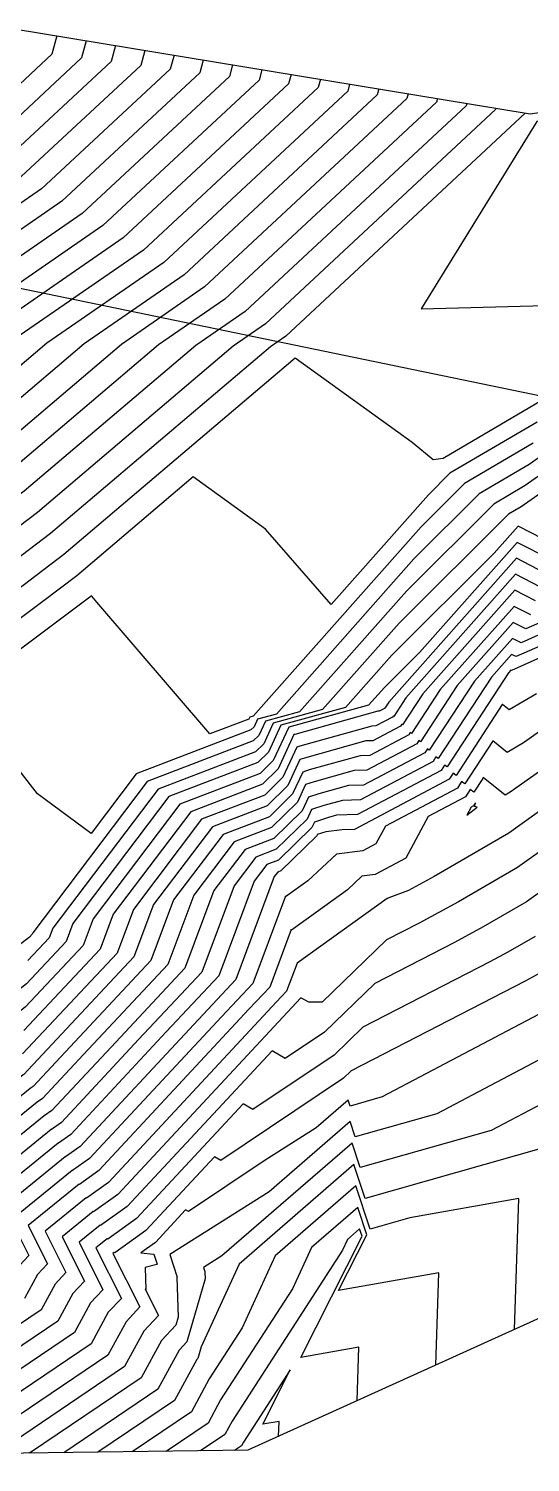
# Model space of a CAD drawing. Header units: metres. Extents: x 419533 to 423558, y 4805342 to 4807578.
# Drawn here: x 419695 to 419727.7, y 4805487.6 to 4805581.1 of the extents above; entities that cross this region are included whole.
import ezdxf

# ---------------------------------------------------------------- set-up
doc = ezdxf.new("R2010")
doc.units = ezdxf.units.M
for name, color, linetype in [('C-TINN-BNDY', 110, 'Continuous'), ('C-TOPO-MAJR', 9, 'Continuous'), ('C-TOPO-MINR', 8, 'Continuous')]:
    doc.layers.add(name, color=color, linetype=linetype)

# ---------------------------------------------------------------- blocks, each defined once
blk = doc.blocks.new('tower_bases_layout_1')
at = {"color": 31, "lineweight": 30, "true_color": 0xffbd7a, "elevation": 1718.013}
blk.add_lwpolyline([(423449.834, 4807399.592), (423130.593, 4807500.114), (421950.92, 4806612.998), (421795.045, 4806430.988), (421305.015, 4806147.038), (421305.015, 4806147.038), (420630.083, 4805770.97), (419765.157, 4805549.54), (419617.356, 4805580.088)], dxfattribs=at)
blk = doc.blocks.new('leg_extensions_profiles_1')
at = {"layer": 'C-TINN-BNDY', "color": 110, "linetype": 'Continuous', "lineweight": -3, "flags": 128}
blk.add_lwpolyline([(419983.088, 4805587.314), (419931.614, 4805571.724), (419885.859, 4805568.637), (419834.59, 4805547.054), (419779.054, 4805519.401), (419771.174, 4805516.393), (419709.288, 4805488.351), (419650.698, 4805487.567), (419649.298, 4805488.029), (419632.068, 4805498.6), (419600.036, 4805585.549), (419597.002, 4805589.758), (419597.002, 4805589.758), (419600.98, 4805595.327), (419605.484, 4805596.531), (419616.473, 4805598.666), (419620.512, 4805598.174), (419623.108, 4805597.789), (419656.556, 4805587.309), (419727.697, 4805575.559), (419825.469, 4805590.324), (419912.729, 4805606.796), (419924.853, 4805609.757), (419987.124, 4805626.76)], dxfattribs=at)
at = {"layer": 'C-TOPO-MAJR', "color": 9, "linetype": 'Continuous', "lineweight": -3, "flags": 128}
for points, elevation in [([(419698.747, 4805580.341), (419698.44, 4805579.214), (419691.85, 4805573.075), (419684.655, 4805568.104), (419681.915, 4805567.8), (419679.243, 4805566.76), (419669.657, 4805560.834), (419668.626, 4805560.549), (419667.444, 4805558.422), (419662.644, 4805557.413), (419649.919, 4805549.705), (419641.072, 4805544.784), (419641.066, 4805544.777), (419634.062, 4805538.857), (419631.171, 4805538.539), (419630.834, 4805538.365), (419629.144, 4805538.296), (419629.248, 4805537.089), (419624.035, 4805524.53), (419622.624, 4805524.235)], 1485), ([(419708.289, 4805578.765), (419708.083, 4805578.009), (419698.489, 4805569.071), (419688.015, 4805561.836), (419687.6, 4805561.789), (419687.195, 4805561.632), (419684.109, 4805559.724), (419668.31, 4805548.367), (419667.323, 4805547.707), (419665.735, 4805547.271), (419657.868, 4805542.506), (419643.23, 4805534.364), (419643.22, 4805534.351), (419639.767, 4805531.433), (419634.616, 4805525.211), (419632.467, 4805518.777), (419628.659, 4805509.604), (419628.06, 4805509.479)], 1490), ([(419717.831, 4805577.189), (419717.726, 4805576.805), (419705.128, 4805565.068), (419698.604, 4805560.561), (419692.135, 4805555.063), (419674.596, 4805541.771), (419670.316, 4805538.562), (419669.955, 4805538.39), (419669.493, 4805537.92), (419668.359, 4805537.278), (419665.329, 4805536.048), (419662.275, 4805533.666), (419651.684, 4805527.897), (419648.417, 4805524.332), (419648.415, 4805524.327), (419643.052, 4805517.676), (419639.945, 4805514.265), (419634.912, 4805499.329), (419634.076, 4805497.368)], 1495), ([(419727.373, 4805575.613), (419727.369, 4805575.6), (419711.767, 4805561.065), (419710.765, 4805560.372), (419696.42, 4805548.181), (419689.829, 4805543.186), (419676.675, 4805533.323), (419675.564, 4805532.793), (419674.144, 4805531.348), (419673.616, 4805531.049), (419672.205, 4805530.476), (419662.442, 4805522.861), (419662.251, 4805522.757), (419662.077, 4805522.567), (419654.133, 4805515.22), (419651.648, 4805512.066), (419647.59, 4805507.61), (419645.733, 4805502.101), (419641.717, 4805492.68)], 1500), ([(419733.972, 4805555.95), (419727.361, 4805551.304), (419725.324, 4805550.105), (419719.624, 4805544.424), (419712.644, 4805536.542), (419710.43, 4805535.93), (419710.004, 4805535.009), (419709.638, 4805534.651), (419702.72, 4805531.995), (419695.254, 4805522.129), (419695.222, 4805522.042), (419695.035, 4805521.843), (419693.518, 4805520.655)], 1505), ([(419728.368, 4805544.688), (419726.748, 4805545.516), (419719.586, 4805537.449), (419718.794, 4805536.235), (419718.759, 4805536.26), (419718.716, 4805536.191), (419717.638, 4805535.62), (419717.369, 4805535.613), (419712.667, 4805534.298), (419712.482, 4805534.237), (419711.575, 4805532.277), (419710.387, 4805531.112), (419706.267, 4805529.53), (419701.819, 4805523.654), (419700.752, 4805520.803), (419694.591, 4805514.226)], 1510), ([(419728.82, 4805541.049), (419726.784, 4805540.143), (419726.487, 4805540.295), (419725.171, 4805538.813), (419721.699, 4805533.492), (419721.548, 4805533.6), (419721.36, 4805533.3), (419716.633, 4805530.798), (419715.455, 4805530.766), (419714.229, 4805530.423), (419713.431, 4805530.16), (419713.146, 4805529.545), (419711.136, 4805527.574), (419709.813, 4805527.066), (419708.385, 4805525.179), (419706.283, 4805519.563), (419702.16, 4805515.162), (419697.124, 4805509.749), (419696.471, 4805509.282), (419696.457, 4805509.286), (419690.523, 4805504.466)], 1515), ([(419728.313, 4805530.059), (419726.31, 4805528.623), (419721.425, 4805525.794), (419719.752, 4805524.892), (419718.468, 4805524.403), (419718.397, 4805524.365), (419718.388, 4805524.363), (419718.379, 4805524.355), (419712.501, 4805520.133), (419712.496, 4805520.147), (419711.813, 4805518.324), (419711.159, 4805517.626), (419700.188, 4805505.834), (419698.766, 4805504.815), (419698.736, 4805504.825), (419696.059, 4805502.651), (419697.416, 4805499.95), (419696.716, 4805499.203), (419695.803, 4805497.512), (419681.687, 4805487.982)], 1520), ([(419729.075, 4805517.235), (419718.05, 4805511.409), (419715.958, 4805510.813), (419715.828, 4805511.207), (419713.749, 4805509.404), (419710.343, 4805507.248), (419705.406, 4805503.937), (419705.227, 4805504.041), (419703.253, 4805501.919), (419702.3, 4805501.236), (419703.161, 4805501.16), (419703.365, 4805500.496), (419703.356, 4805500.487), (419702.584, 4805500.284), (419702.625, 4805498.84), (419702.586, 4805498.865), (419703.449, 4805497.145), (419702.493, 4805496.125), (419701.245, 4805493.815), (419692.826, 4805488.131)], 1525), ([(419721.546, 4805493.905), (419721.747, 4805499.931), (419715.206, 4805498.771), (419717.045, 4805502.411), (419716.451, 4805504.201), (419713.429, 4805501.579), (419712.194, 4805498.881), (419707.508, 4805491.637), (419706.688, 4805490.118), (419703.966, 4805488.28)], 1530)]:
    blk.add_lwpolyline(points, dxfattribs=dict(at, elevation=elevation))
for points, elevation in [([(419744.423, 4805567.985), (419747.447, 4805570.009), (419728.913, 4805575.161), (419728.138, 4805575.07), (419720.589, 4805562.846), (419729.482, 4805563.089), (419733.843, 4805559.499), (419735.646, 4805560.094), (419735.909, 4805560.103), (419743.501, 4805566.801), (419744.423, 4805567.985)], 1500), ([(419724.064, 4805530.371), (419724.12, 4805530.594), (419724.003, 4805530.408), (419723.858, 4805530.331), (419723.567, 4805529.79), (419724.243, 4805530.317), (419724.064, 4805530.371)], 1520)]:
    blk.add_lwpolyline(points, close=True, dxfattribs=dict(at, elevation=elevation))
at = {"layer": 'C-TOPO-MINR', "color": 8, "linetype": 'Continuous', "lineweight": -3, "flags": 128}
for points, elevation in [([(419696.838, 4805580.656), (419696.511, 4805579.455), (419690.522, 4805573.875), (419683.983, 4805569.358), (419680.778, 4805569.002), (419677.652, 4805567.785), (419669.735, 4805562.891), (419668.214, 4805562.47), (419666.469, 4805559.332), (419659.388, 4805557.844), (419648.329, 4805551.145), (419640.64, 4805546.868), (419640.635, 4805546.862), (419634.548, 4805541.717), (419630.621, 4805541.285), (419630.163, 4805541.048), (419627.867, 4805540.955), (419628.008, 4805539.315), (419623.11, 4805527.515), (419621.537, 4805527.187)], 1484), ([(419700.655, 4805580.025), (419700.369, 4805578.973), (419693.178, 4805572.274), (419685.327, 4805566.851), (419683.052, 4805566.598), (419680.833, 4805565.734), (419669.58, 4805558.777), (419669.039, 4805558.628), (419668.419, 4805557.512), (419665.9, 4805556.983), (419651.509, 4805548.266), (419641.503, 4805542.7), (419641.497, 4805542.692), (419633.576, 4805535.997), (419631.721, 4805535.793), (419631.505, 4805535.681), (419630.421, 4805535.637), (419630.488, 4805534.862), (419624.96, 4805521.545), (419623.711, 4805521.284)], 1486), ([(419702.563, 4805579.71), (419702.297, 4805578.732), (419694.506, 4805571.473), (419685.999, 4805565.597), (419684.189, 4805565.396), (419682.424, 4805564.709), (419669.503, 4805556.721), (419669.452, 4805556.707), (419669.394, 4805556.602), (419669.156, 4805556.552), (419653.098, 4805546.826), (419641.935, 4805540.616), (419641.928, 4805540.607), (419633.09, 4805533.137), (419632.272, 4805533.047), (419632.176, 4805532.997), (419631.698, 4805532.978), (419631.728, 4805532.636), (419625.885, 4805518.559), (419624.799, 4805518.333)], 1487), ([(419704.472, 4805579.395), (419704.226, 4805578.491), (419695.833, 4805570.673), (419686.671, 4805564.343), (419685.326, 4805564.194), (419684.014, 4805563.683), (419674.016, 4805557.502), (419669.128, 4805553.988), (419668.823, 4805553.784), (419668.332, 4805553.65), (419654.688, 4805545.386), (419642.367, 4805538.532), (419642.359, 4805538.522), (419633.38, 4805530.933), (419632.888, 4805530.339), (419632.683, 4805529.725), (419626.81, 4805515.574), (419625.886, 4805515.381)], 1488), ([(419706.38, 4805579.08), (419706.154, 4805578.25), (419697.161, 4805569.872), (419687.343, 4805563.089), (419686.463, 4805562.992), (419685.604, 4805562.657), (419679.063, 4805558.613), (419668.719, 4805551.177), (419668.073, 4805550.746), (419667.034, 4805550.46), (419656.278, 4805543.946), (419642.798, 4805536.448), (419642.79, 4805536.436), (419636.573, 4805531.183), (419633.752, 4805527.775), (419632.575, 4805524.251), (419627.734, 4805512.589), (419626.973, 4805512.43)], 1489), ([(419710.197, 4805578.449), (419710.012, 4805577.768), (419699.817, 4805568.271), (419688.875, 4805560.712), (419688.707, 4805560.569), (419687.267, 4805559.478), (419667.9, 4805545.556), (419666.572, 4805544.669), (419664.437, 4805544.082), (419659.458, 4805541.066), (419643.662, 4805532.28), (419643.651, 4805532.266), (419642.961, 4805531.683), (419635.479, 4805522.647), (419632.359, 4805513.303), (419629.584, 4805506.618), (419629.148, 4805506.527)], 1491), ([(419712.105, 4805578.134), (419711.94, 4805577.528), (419701.145, 4805567.47), (419691.307, 4805560.674), (419689.564, 4805559.192), (419674.67, 4805547.905), (419667.491, 4805542.745), (419665.822, 4805541.63), (419663.139, 4805540.893), (419661.048, 4805539.626), (419653.111, 4805535.212), (419645.344, 4805530.981), (419644.695, 4805530.273), (419644.69, 4805530.261), (419641.695, 4805526.546), (419636.343, 4805520.083), (419632.25, 4805507.829), (419630.509, 4805503.633), (419630.235, 4805503.576)], 1492), ([(419714.014, 4805577.819), (419713.869, 4805577.287), (419702.473, 4805566.67), (419693.74, 4805560.636), (419690.421, 4805557.816), (419668.502, 4805541.205), (419667.773, 4805540.658), (419667.711, 4805540.629), (419667.632, 4805540.549), (419666.256, 4805539.77), (419662.579, 4805538.276), (419662.208, 4805537.988), (419647.458, 4805529.953), (419645.936, 4805528.292), (419645.932, 4805528.283), (419638.942, 4805519.615), (419637.206, 4805517.519), (419632.142, 4805502.355), (419631.434, 4805500.648), (419631.322, 4805500.625)], 1493), ([(419715.922, 4805577.504), (419715.797, 4805577.046), (419703.8, 4805565.869), (419696.172, 4805560.599), (419691.278, 4805556.439), (419671.549, 4805541.488), (419669.044, 4805539.61), (419668.833, 4805539.509), (419668.563, 4805539.234), (419667.307, 4805538.524), (419663.954, 4805537.162), (419662.242, 4805535.827), (419649.571, 4805528.925), (419647.176, 4805526.312), (419647.173, 4805526.305), (419639.479, 4805516.763), (419638.416, 4805515.596), (419632.748, 4805498.774), (419632.548, 4805498.306)], 1494), ([(419719.739, 4805576.873), (419719.655, 4805576.564), (419706.456, 4805564.268), (419701.036, 4805560.523), (419692.992, 4805553.687), (419677.642, 4805542.054), (419671.588, 4805537.514), (419671.076, 4805537.27), (419670.423, 4805536.606), (419669.41, 4805536.032), (419666.704, 4805534.933), (419662.308, 4805531.505), (419653.797, 4805526.869), (419649.657, 4805522.351), (419649.656, 4805522.349), (419646.625, 4805518.59), (419641.474, 4805512.934), (419637.076, 4805499.883), (419635.604, 4805496.43)], 1496), ([(419721.647, 4805576.558), (419721.583, 4805576.323), (419707.784, 4805563.467), (419703.468, 4805560.486), (419693.849, 4805552.31), (419680.689, 4805542.337), (419672.86, 4805536.466), (419672.198, 4805536.151), (419671.353, 4805535.291), (419670.462, 4805534.786), (419668.079, 4805533.819), (419662.342, 4805529.344), (419655.911, 4805525.841), (419650.898, 4805520.371), (419650.898, 4805520.37), (419650.198, 4805519.503), (419643.003, 4805511.603), (419639.24, 4805500.437), (419637.132, 4805495.493)], 1497), ([(419723.556, 4805576.243), (419723.512, 4805576.082), (419709.112, 4805562.666), (419705.9, 4805560.448), (419694.706, 4805550.934), (419683.736, 4805542.62), (419674.131, 4805535.418), (419673.32, 4805535.031), (419672.284, 4805533.977), (419671.513, 4805533.541), (419669.455, 4805532.705), (419662.375, 4805527.183), (419658.024, 4805524.813), (419654.072, 4805520.5), (419652.012, 4805518.596), (419651.368, 4805517.778), (419644.532, 4805510.272), (419641.405, 4805500.992), (419638.66, 4805494.555)], 1498), ([(419725.464, 4805575.928), (419725.441, 4805575.841), (419710.44, 4805561.866), (419708.332, 4805560.41), (419695.563, 4805549.557), (419686.783, 4805542.903), (419675.403, 4805534.37), (419674.442, 4805533.912), (419673.214, 4805532.662), (419672.564, 4805532.295), (419670.83, 4805531.591), (419662.409, 4805525.022), (419660.137, 4805523.785), (419658.074, 4805521.534), (419653.073, 4805516.908), (419651.508, 4805514.922), (419646.061, 4805508.941), (419643.569, 4805501.546), (419640.189, 4805493.618)], 1499), ([(419728.41, 4805556.832), (419722.014, 4805553.07), (419721.379, 4805552.981), (419720.004, 4805554.115), (419712.361, 4805559.625), (419697.277, 4805546.805), (419692.876, 4805543.469), (419677.946, 4805532.275), (419676.685, 4805531.673), (419675.074, 4805530.034), (419674.667, 4805529.803), (419673.58, 4805529.362), (419665.798, 4805523.292), (419663.567, 4805521.363), (419660.914, 4805518.822), (419655.194, 4805513.532), (419651.788, 4805509.21), (419649.118, 4805506.279), (419647.897, 4805502.655), (419643.245, 4805491.743)], 1501), ([(419728.148, 4805555.45), (419722.466, 4805552.108), (419721.062, 4805550.709), (419714.712, 4805543.538), (419710.436, 4805548.466), (419705.714, 4805551.87), (419698.134, 4805545.428), (419695.923, 4805543.752), (419679.218, 4805531.227), (419677.807, 4805530.554), (419676.004, 4805528.719), (419675.719, 4805528.558), (419674.955, 4805528.248), (419669.491, 4805523.985), (419664.802, 4805519.932), (419659.227, 4805514.594), (419656.255, 4805511.844), (419651.928, 4805506.354), (419650.647, 4805504.948), (419650.062, 4805503.21), (419644.773, 4805490.805)], 1502), ([(419727.886, 4805554.068), (419723.419, 4805551.44), (419720.583, 4805548.614), (419709.64, 4805536.256), (419709.418, 4805536.194), (419709.375, 4805536.102), (419709.338, 4805536.066), (419706.814, 4805535.097), (419699.442, 4805543.703), (419699.113, 4805544.082), (419699.066, 4805544.116), (419698.991, 4805544.052), (419698.97, 4805544.035), (419680.49, 4805530.179)], 1503), ([(419732.685, 4805556.243), (419727.624, 4805552.686), (419724.371, 4805550.773), (419720.103, 4805546.519), (419711.142, 4805536.399), (419709.924, 4805536.062), (419709.689, 4805535.556), (419709.488, 4805535.358), (419702.011, 4805532.488), (419699.075, 4805528.607), (419695.571, 4805531.187), (419691.489, 4805536.424)], 1504), ([(419730.728, 4805552.472), (419727.099, 4805549.922), (419726.277, 4805549.438), (419719.144, 4805542.329), (419714.147, 4805536.685), (419710.935, 4805535.797), (419710.318, 4805534.463), (419709.788, 4805533.943), (419703.43, 4805531.502), (419696.567, 4805522.434), (419696.328, 4805521.794), (419694.946, 4805520.32)], 1506), ([(419729.318, 4805547.415), (419726.905, 4805548.649), (419725.349, 4805546.896), (419718.665, 4805540.234), (419715.649, 4805536.828), (419711.441, 4805535.665), (419710.632, 4805533.917), (419709.938, 4805533.235), (419704.139, 4805531.009), (419697.88, 4805522.739), (419697.434, 4805521.546), (419694.858, 4805518.796), (419692.482, 4805516.935), (419691.717, 4805517.323), (419682.675, 4805508.662), (419682.947, 4805508.412), (419681.665, 4805507.37), (419681.729, 4805507.241), (419681.696, 4805507.206), (419681.653, 4805507.125), (419652.725, 4805487.594)], 1507), ([(419729.001, 4805546.506), (419726.853, 4805547.604), (419720.478, 4805540.424), (419718.185, 4805538.14), (419717.151, 4805536.971), (419711.947, 4805535.532), (419710.946, 4805533.37), (419710.087, 4805532.528), (419704.848, 4805530.516), (419699.193, 4805523.044), (419698.54, 4805521.299), (419694.769, 4805517.273), (419693.025, 4805515.906), (419691.835, 4805516.512), (419685.336, 4805510.287), (419686.028, 4805509.652), (419682.772, 4805507.007), (419682.936, 4805506.68), (419682.851, 4805506.59), (419682.741, 4805506.386), (419654.953, 4805487.624)], 1508), ([(419728.684, 4805545.597), (419726.801, 4805546.56), (419718.469, 4805537.176), (419718.213, 4805536.784), (419718.202, 4805536.792), (419718.188, 4805536.77), (419717.839, 4805536.585), (419717.752, 4805536.583), (419712.355, 4805535.073), (419712.292, 4805535.053), (419711.261, 4805532.824), (419710.237, 4805531.82), (419705.557, 4805530.023), (419700.506, 4805523.349), (419699.646, 4805521.051), (419694.68, 4805515.749)], 1509), ([(419728.051, 4805543.779), (419726.696, 4805544.472), (419720.703, 4805537.722), (419719.375, 4805535.686), (419719.317, 4805535.728), (419719.245, 4805535.613), (419717.437, 4805534.656), (419716.986, 4805534.644), (419712.979, 4805533.523), (419712.672, 4805533.422), (419711.889, 4805531.731), (419710.537, 4805530.405), (419706.976, 4805529.037), (419703.132, 4805523.959), (419701.858, 4805520.555), (419694.96, 4805513.19), (419694.672, 4805512.882), (419694.635, 4805512.855), (419694.634, 4805512.855), (419686.094, 4805505.918), (419686.556, 4805504.998), (419686.318, 4805504.743), (419686.006, 4805504.167), (419661.637, 4805487.713)], 1511), ([(419727.734, 4805542.87), (419726.644, 4805543.427), (419721.82, 4805537.995), (419719.956, 4805535.138), (419719.875, 4805535.196), (419719.774, 4805535.035), (419717.236, 4805533.691), (419716.604, 4805533.674), (419713.292, 4805532.748), (419712.861, 4805532.607), (419712.203, 4805531.185), (419710.686, 4805529.697), (419707.685, 4805528.544), (419704.445, 4805524.264), (419702.964, 4805520.307), (419696.76, 4805513.683), (419695.285, 4805512.098), (419695.094, 4805511.962), (419695.09, 4805511.963), (419687.201, 4805505.555), (419687.763, 4805504.437), (419687.473, 4805504.128), (419687.095, 4805503.428), (419663.865, 4805487.743)], 1512), ([(419728.948, 4805542.643), (419727.418, 4805541.961), (419726.591, 4805542.383), (419722.937, 4805538.268), (419720.537, 4805534.589), (419720.432, 4805534.664), (419720.302, 4805534.456), (419717.035, 4805532.727), (419716.221, 4805532.705), (419713.604, 4805531.973), (419713.051, 4805531.791), (419712.517, 4805530.638), (419710.836, 4805528.989), (419708.394, 4805528.052), (419705.758, 4805524.569), (419704.07, 4805520.059), (419698.56, 4805514.176), (419695.898, 4805511.315), (419695.553, 4805511.068), (419695.546, 4805511.071), (419688.308, 4805505.192)], 1513), ([(419728.884, 4805541.846), (419727.101, 4805541.052), (419726.539, 4805541.339), (419724.054, 4805538.54), (419721.118, 4805534.041), (419720.99, 4805534.132), (419720.831, 4805533.878), (419716.834, 4805531.762), (419715.838, 4805531.735), (419713.917, 4805531.198), (419713.241, 4805530.976), (419712.832, 4805530.092), (419710.986, 4805528.281), (419709.103, 4805527.559), (419707.072, 4805524.874), (419705.176, 4805519.811), (419700.36, 4805514.669), (419696.511, 4805510.532), (419696.012, 4805510.175), (419696.002, 4805510.178), (419689.416, 4805504.829)], 1514), ([(419728.755, 4805540.253), (419726.468, 4805539.234), (419726.435, 4805539.251), (419726.288, 4805539.086), (419722.28, 4805532.943), (419722.105, 4805533.068), (419721.888, 4805532.721), (419716.432, 4805529.833), (419715.072, 4805529.797), (419714.541, 4805529.648), (419713.62, 4805529.345), (419713.46, 4805528.999), (419711.286, 4805526.866), (419710.522, 4805526.573), (419709.698, 4805525.484), (419707.389, 4805519.315), (419703.959, 4805515.654), (419697.737, 4805508.966), (419696.93, 4805508.388), (419696.913, 4805508.394), (419691.63, 4805504.103)], 1516), ([(419728.117, 4805537.724), (419726.315, 4805536.683), (419725.881, 4805537.032), (419725.874, 4805537.012), (419722.861, 4805532.395), (419722.663, 4805532.536), (419722.417, 4805532.143), (419716.23, 4805528.869), (419715.444, 4805528.848), (419714.365, 4805528.712), (419713.81, 4805528.529), (419713.774, 4805528.453), (419711.435, 4805526.158), (419711.231, 4805526.08), (419711.011, 4805525.789), (419708.495, 4805519.067), (419705.759, 4805516.147), (419698.35, 4805508.183), (419697.389, 4805507.495), (419697.369, 4805507.502), (419692.737, 4805503.74)], 1517), ([(419730.613, 4805536.882), (419727.254, 4805534.514), (419726.186, 4805533.898), (419725.255, 4805534.646), (419725.241, 4805534.603), (419723.442, 4805531.846), (419723.221, 4805532.005), (419722.946, 4805531.565), (419718.25, 4805529.079), (419717.63, 4805527.927), (419716.777, 4805527.47), (419715.055, 4805527.261), (419713.204, 4805525.514), (419711.749, 4805524.469), (419711.732, 4805524.514), (419709.601, 4805518.819), (419707.559, 4805516.64), (419698.962, 4805507.4), (419697.848, 4805506.602), (419697.825, 4805506.61), (419693.845, 4805503.377), (419695.003, 4805501.071), (419694.406, 4805500.434)], 1518), ([(419731.705, 4805535.051), (419726.39, 4805531.305), (419726.057, 4805531.113), (419724.63, 4805532.26), (419724.608, 4805532.194), (419724.023, 4805531.297), (419723.779, 4805531.473), (419723.474, 4805530.986), (419721.054, 4805529.705), (419719.594, 4805526.993), (419717.587, 4805525.917), (419716.722, 4805525.812), (419715.792, 4805524.935), (419712.125, 4805522.301), (419712.114, 4805522.33), (419710.707, 4805518.571), (419709.359, 4805517.133), (419699.575, 4805506.617), (419698.307, 4805505.708), (419698.28, 4805505.717), (419694.952, 4805503.014), (419696.209, 4805500.51), (419695.561, 4805499.818), (419694.714, 4805498.252)], 1519), ([(419732.543, 4805530.44), (419726.878, 4805526.379), (419723.032, 4805524.151), (419720.454, 4805522.761), (419718.33, 4805521.668), (419714.125, 4805517.597), (419713.263, 4805517.59), (419712.746, 4805517.889), (419700.801, 4805505.051), (419699.225, 4805503.922), (419699.192, 4805503.933), (419697.166, 4805502.288), (419698.623, 4805499.389), (419697.872, 4805498.587), (419696.891, 4805496.773), (419683.915, 4805488.011)], 1521), ([(419733.421, 4805528.417), (419727.447, 4805524.134), (419724.639, 4805522.508), (419722.757, 4805521.493), (419717.56, 4805518.818), (419714.284, 4805515.647), (419711.724, 4805513.93), (419710.866, 4805514.427), (419701.414, 4805504.268), (419699.684, 4805503.028), (419699.648, 4805503.041), (419698.274, 4805501.925), (419699.829, 4805498.828), (419699.027, 4805497.971), (419697.98, 4805496.033), (419686.143, 4805488.041)], 1522), ([(419728.015, 4805521.89), (419726.246, 4805520.865), (419725.06, 4805520.225), (419716.789, 4805515.968), (419714.906, 4805514.145), (419709.618, 4805510.599), (419708.986, 4805510.965), (419702.027, 4805503.485), (419700.143, 4805502.135), (419700.104, 4805502.148), (419699.381, 4805501.562), (419701.036, 4805498.267), (419700.183, 4805497.356), (419699.068, 4805495.294), (419688.371, 4805488.071)], 1523), ([(419752.333, 4805507.856), (419752.486, 4805512.441), (419758.895, 4805516.617), (419748.842, 4805523.932), (419745.722, 4805525.19), (419740.468, 4805523.855), (419739.105, 4805523.664), (419734.316, 4805525.211), (419730.139, 4805520.76), (419728.584, 4805519.645), (419727.853, 4805519.222), (419727.363, 4805518.958), (419716.018, 4805513.118), (419715.528, 4805512.644), (419707.512, 4805507.268), (419707.107, 4805507.503), (419702.64, 4805502.702), (419700.602, 4805501.242), (419700.559, 4805501.256), (419700.488, 4805501.199), (419702.243, 4805497.706), (419701.338, 4805496.74), (419700.157, 4805494.554), (419690.599, 4805488.101)], 1524), ([(419742.07, 4805503.206), (419742.307, 4805510.288), (419752.208, 4805516.74), (419746.228, 4805521.091), (419744.372, 4805521.839), (419741.247, 4805521.045), (419736.331, 4805520.355), (419734.283, 4805521.017), (419731.433, 4805517.98), (419729.382, 4805514.429), (419721.605, 4805510.319), (419716.284, 4805508.805), (419715.952, 4805509.806), (419710.665, 4805505.22), (419704.195, 4805501.124), (419704.672, 4805499.66), (419704.65, 4805499.642), (419704.645, 4805499.622), (419704.736, 4805497.031), (419704.585, 4805496.508), (419703.649, 4805495.509), (419702.334, 4805493.075), (419695.054, 4805488.161)], 1526), ([(419736.939, 4805500.881), (419737.218, 4805509.212), (419748.864, 4805516.801), (419744.921, 4805519.67), (419743.697, 4805520.163), (419741.636, 4805519.64), (419734.945, 4805518.701), (419734.266, 4805518.92), (419733.323, 4805517.914), (419729.689, 4805511.624), (419725.159, 4805509.23), (419716.61, 4805506.796), (419716.077, 4805508.405), (419707.582, 4805501.035), (419706.393, 4805500.283), (419706.481, 4805500.014), (419706.477, 4805500.011), (419706.476, 4805500.007), (419706.493, 4805499.531), (419705.304, 4805495.426), (419704.804, 4805494.893), (419703.422, 4805492.336), (419697.282, 4805488.19)], 1527), ([(419731.808, 4805498.555), (419732.128, 4805508.135), (419745.52, 4805516.862), (419743.613, 4805518.249), (419743.022, 4805518.487), (419742.025, 4805518.234), (419737.108, 4805517.545), (419731.935, 4805512.174), (419729.997, 4805508.818), (419728.714, 4805508.14), (419716.936, 4805504.788), (419716.202, 4805507.004), (419708.715, 4805500.509), (419706.245, 4805495.114), (419706.022, 4805494.345), (419705.96, 4805494.278), (419704.511, 4805491.597), (419699.51, 4805488.22)], 1528), ([(419726.677, 4805496.23), (419726.963, 4805504.778), (419719.855, 4805503.517), (419717.262, 4805502.779), (419716.327, 4805505.602), (419711.072, 4805501.044), (419708.924, 4805496.353), (419706.764, 4805493.012), (419705.599, 4805490.857), (419701.738, 4805488.25)], 1529), ([(419716.415, 4805491.58), (419716.532, 4805495.084), (419712.729, 4805494.409), (419716.731, 4805502.332), (419716.576, 4805502.8), (419715.786, 4805502.115), (419715.463, 4805501.409), (419708.253, 4805490.261), (419707.776, 4805489.378), (419706.194, 4805488.31)], 1531), ([(419711.284, 4805489.255), (419711.317, 4805490.236), (419710.252, 4805490.048), (419712.044, 4805493.595), (419708.998, 4805488.886), (419708.865, 4805488.639), (419708.421, 4805488.339)], 1532)]:
    blk.add_lwpolyline(points, dxfattribs=dict(at, elevation=elevation))

msp = doc.modelspace()

# ---------------------------------------------------------------- linework, layer by layer
at = {"layer": 'C-TOPO-MAJR', "color": 9, "linetype": 'Continuous', "lineweight": -3, "flags": 128}
for points, elevation in [([(419698.747, 4805580.341), (419698.44, 4805579.214), (419691.85, 4805573.075), (419684.655, 4805568.104), (419681.915, 4805567.8), (419679.243, 4805566.76), (419669.657, 4805560.834), (419668.626, 4805560.549), (419667.444, 4805558.422), (419662.644, 4805557.413), (419649.919, 4805549.705), (419641.072, 4805544.784), (419641.066, 4805544.777), (419634.062, 4805538.857), (419631.171, 4805538.539), (419630.834, 4805538.365), (419629.144, 4805538.296), (419629.248, 4805537.089), (419624.035, 4805524.53), (419622.624, 4805524.235)], 1485), ([(419708.289, 4805578.765), (419708.083, 4805578.009), (419698.489, 4805569.071), (419688.015, 4805561.836), (419687.6, 4805561.789), (419687.195, 4805561.632), (419684.109, 4805559.724), (419668.31, 4805548.367), (419667.323, 4805547.707), (419665.735, 4805547.271), (419657.868, 4805542.506), (419643.23, 4805534.364), (419643.22, 4805534.351), (419639.767, 4805531.433), (419634.616, 4805525.211), (419632.467, 4805518.777), (419628.659, 4805509.604), (419628.06, 4805509.479)], 1490), ([(419717.831, 4805577.189), (419717.726, 4805576.805), (419705.128, 4805565.068), (419698.604, 4805560.561), (419692.135, 4805555.063), (419674.596, 4805541.771), (419670.316, 4805538.562), (419669.955, 4805538.39), (419669.493, 4805537.92), (419668.359, 4805537.278), (419665.329, 4805536.048), (419662.275, 4805533.666), (419651.684, 4805527.897), (419648.417, 4805524.332), (419648.415, 4805524.327), (419643.052, 4805517.676), (419639.945, 4805514.265), (419634.912, 4805499.329), (419634.076, 4805497.368)], 1495), ([(419727.373, 4805575.613), (419727.369, 4805575.6), (419711.767, 4805561.065), (419710.765, 4805560.372), (419696.42, 4805548.181), (419689.829, 4805543.186), (419676.675, 4805533.323), (419675.564, 4805532.793), (419674.144, 4805531.348), (419673.616, 4805531.049), (419672.205, 4805530.476), (419662.442, 4805522.861), (419662.251, 4805522.757), (419662.077, 4805522.567), (419654.133, 4805515.22), (419651.648, 4805512.066), (419647.59, 4805507.61), (419645.733, 4805502.101), (419641.717, 4805492.68)], 1500), ([(419733.972, 4805555.95), (419727.361, 4805551.304), (419725.324, 4805550.105), (419719.624, 4805544.424), (419712.644, 4805536.542), (419710.43, 4805535.93), (419710.004, 4805535.009), (419709.638, 4805534.651), (419702.72, 4805531.995), (419695.254, 4805522.129), (419695.222, 4805522.042), (419695.035, 4805521.843), (419693.518, 4805520.655)], 1505), ([(419728.368, 4805544.688), (419726.748, 4805545.516), (419719.586, 4805537.449), (419718.794, 4805536.235), (419718.759, 4805536.26), (419718.716, 4805536.191), (419717.638, 4805535.62), (419717.369, 4805535.613), (419712.667, 4805534.298), (419712.482, 4805534.237), (419711.575, 4805532.277), (419710.387, 4805531.112), (419706.267, 4805529.53), (419701.819, 4805523.654), (419700.752, 4805520.803), (419694.591, 4805514.226)], 1510), ([(419728.82, 4805541.049), (419726.784, 4805540.143), (419726.487, 4805540.295), (419725.171, 4805538.813), (419721.699, 4805533.492), (419721.548, 4805533.6), (419721.36, 4805533.3), (419716.633, 4805530.798), (419715.455, 4805530.766), (419714.229, 4805530.423), (419713.431, 4805530.16), (419713.146, 4805529.545), (419711.136, 4805527.574), (419709.813, 4805527.066), (419708.385, 4805525.179), (419706.283, 4805519.563), (419702.16, 4805515.162), (419697.124, 4805509.749), (419696.471, 4805509.282), (419696.457, 4805509.286), (419690.523, 4805504.466)], 1515), ([(419728.313, 4805530.059), (419726.31, 4805528.623), (419721.425, 4805525.794), (419719.752, 4805524.892), (419718.468, 4805524.403), (419718.397, 4805524.365), (419718.388, 4805524.363), (419718.379, 4805524.355), (419712.501, 4805520.133), (419712.496, 4805520.147), (419711.813, 4805518.324), (419711.159, 4805517.626), (419700.188, 4805505.834), (419698.766, 4805504.815), (419698.736, 4805504.825), (419696.059, 4805502.651), (419697.416, 4805499.95), (419696.716, 4805499.203), (419695.803, 4805497.512), (419681.687, 4805487.982)], 1520), ([(419729.075, 4805517.235), (419718.05, 4805511.409), (419715.958, 4805510.813), (419715.828, 4805511.207), (419713.749, 4805509.404), (419710.343, 4805507.248), (419705.406, 4805503.937), (419705.227, 4805504.041), (419703.253, 4805501.919), (419702.3, 4805501.236), (419703.161, 4805501.16), (419703.365, 4805500.496), (419703.356, 4805500.487), (419702.584, 4805500.284), (419702.625, 4805498.84), (419702.586, 4805498.865), (419703.449, 4805497.145), (419702.493, 4805496.125), (419701.245, 4805493.815), (419692.826, 4805488.131)], 1525), ([(419721.546, 4805493.905), (419721.747, 4805499.931), (419715.206, 4805498.771), (419717.045, 4805502.411), (419716.451, 4805504.201), (419713.429, 4805501.579), (419712.194, 4805498.881), (419707.508, 4805491.637), (419706.688, 4805490.118), (419703.966, 4805488.28)], 1530)]:
    msp.add_lwpolyline(points, dxfattribs=dict(at, elevation=elevation))
for points, elevation in [([(419744.423, 4805567.985), (419747.447, 4805570.009), (419728.913, 4805575.161), (419728.138, 4805575.07), (419720.589, 4805562.846), (419729.482, 4805563.089), (419733.843, 4805559.499), (419735.646, 4805560.094), (419735.909, 4805560.103), (419743.501, 4805566.801), (419744.423, 4805567.985)], 1500), ([(419724.064, 4805530.371), (419724.12, 4805530.594), (419724.003, 4805530.408), (419723.858, 4805530.331), (419723.567, 4805529.79), (419724.243, 4805530.317), (419724.064, 4805530.371)], 1520)]:
    msp.add_lwpolyline(points, close=True, dxfattribs=dict(at, elevation=elevation))
at = {"layer": 'C-TOPO-MINR', "color": 8, "linetype": 'Continuous', "lineweight": -3, "flags": 128}
for points, elevation in [([(419696.838, 4805580.656), (419696.511, 4805579.455), (419690.522, 4805573.875), (419683.983, 4805569.358), (419680.778, 4805569.002), (419677.652, 4805567.785), (419669.735, 4805562.891), (419668.214, 4805562.47), (419666.469, 4805559.332), (419659.388, 4805557.844), (419648.329, 4805551.145), (419640.64, 4805546.868), (419640.635, 4805546.862), (419634.548, 4805541.717), (419630.621, 4805541.285), (419630.163, 4805541.048), (419627.867, 4805540.955), (419628.008, 4805539.315), (419623.11, 4805527.515), (419621.537, 4805527.187)], 1484), ([(419700.655, 4805580.025), (419700.369, 4805578.973), (419693.178, 4805572.274), (419685.327, 4805566.851), (419683.052, 4805566.598), (419680.833, 4805565.734), (419669.58, 4805558.777), (419669.039, 4805558.628), (419668.419, 4805557.512), (419665.9, 4805556.983), (419651.509, 4805548.266), (419641.503, 4805542.7), (419641.497, 4805542.692), (419633.576, 4805535.997), (419631.721, 4805535.793), (419631.505, 4805535.681), (419630.421, 4805535.637), (419630.488, 4805534.862), (419624.96, 4805521.545), (419623.711, 4805521.284)], 1486), ([(419702.563, 4805579.71), (419702.297, 4805578.732), (419694.506, 4805571.473), (419685.999, 4805565.597), (419684.189, 4805565.396), (419682.424, 4805564.709), (419669.503, 4805556.721), (419669.452, 4805556.707), (419669.394, 4805556.602), (419669.156, 4805556.552), (419653.098, 4805546.826), (419641.935, 4805540.616), (419641.928, 4805540.607), (419633.09, 4805533.137), (419632.272, 4805533.047), (419632.176, 4805532.997), (419631.698, 4805532.978), (419631.728, 4805532.636), (419625.885, 4805518.559), (419624.799, 4805518.333)], 1487), ([(419704.472, 4805579.395), (419704.226, 4805578.491), (419695.833, 4805570.673), (419686.671, 4805564.343), (419685.326, 4805564.194), (419684.014, 4805563.683), (419674.016, 4805557.502), (419669.128, 4805553.988), (419668.823, 4805553.784), (419668.332, 4805553.65), (419654.688, 4805545.386), (419642.367, 4805538.532), (419642.359, 4805538.522), (419633.38, 4805530.933), (419632.888, 4805530.339), (419632.683, 4805529.725), (419626.81, 4805515.574), (419625.886, 4805515.381)], 1488), ([(419706.38, 4805579.08), (419706.154, 4805578.25), (419697.161, 4805569.872), (419687.343, 4805563.089), (419686.463, 4805562.992), (419685.604, 4805562.657), (419679.063, 4805558.613), (419668.719, 4805551.177), (419668.073, 4805550.746), (419667.034, 4805550.46), (419656.278, 4805543.946), (419642.798, 4805536.448), (419642.79, 4805536.436), (419636.573, 4805531.183), (419633.752, 4805527.775), (419632.575, 4805524.251), (419627.734, 4805512.589), (419626.973, 4805512.43)], 1489), ([(419710.197, 4805578.449), (419710.012, 4805577.768), (419699.817, 4805568.271), (419688.875, 4805560.712), (419688.707, 4805560.569), (419687.267, 4805559.478), (419667.9, 4805545.556), (419666.572, 4805544.669), (419664.437, 4805544.082), (419659.458, 4805541.066), (419643.662, 4805532.28), (419643.651, 4805532.266), (419642.961, 4805531.683), (419635.479, 4805522.647), (419632.359, 4805513.303), (419629.584, 4805506.618), (419629.148, 4805506.527)], 1491), ([(419712.105, 4805578.134), (419711.94, 4805577.528), (419701.145, 4805567.47), (419691.307, 4805560.674), (419689.564, 4805559.192), (419674.67, 4805547.905), (419667.491, 4805542.745), (419665.822, 4805541.63), (419663.139, 4805540.893), (419661.048, 4805539.626), (419653.111, 4805535.212), (419645.344, 4805530.981), (419644.695, 4805530.273), (419644.69, 4805530.261), (419641.695, 4805526.546), (419636.343, 4805520.083), (419632.25, 4805507.829), (419630.509, 4805503.633), (419630.235, 4805503.576)], 1492), ([(419714.014, 4805577.819), (419713.869, 4805577.287), (419702.473, 4805566.67), (419693.74, 4805560.636), (419690.421, 4805557.816), (419668.502, 4805541.205), (419667.773, 4805540.658), (419667.711, 4805540.629), (419667.632, 4805540.549), (419666.256, 4805539.77), (419662.579, 4805538.276), (419662.208, 4805537.988), (419647.458, 4805529.953), (419645.936, 4805528.292), (419645.932, 4805528.283), (419638.942, 4805519.615), (419637.206, 4805517.519), (419632.142, 4805502.355), (419631.434, 4805500.648), (419631.322, 4805500.625)], 1493), ([(419715.922, 4805577.504), (419715.797, 4805577.046), (419703.8, 4805565.869), (419696.172, 4805560.599), (419691.278, 4805556.439), (419671.549, 4805541.488), (419669.044, 4805539.61), (419668.833, 4805539.509), (419668.563, 4805539.234), (419667.307, 4805538.524), (419663.954, 4805537.162), (419662.242, 4805535.827), (419649.571, 4805528.925), (419647.176, 4805526.312), (419647.173, 4805526.305), (419639.479, 4805516.763), (419638.416, 4805515.596), (419632.748, 4805498.774), (419632.548, 4805498.306)], 1494), ([(419719.739, 4805576.873), (419719.655, 4805576.564), (419706.456, 4805564.268), (419701.036, 4805560.523), (419692.992, 4805553.687), (419677.642, 4805542.054), (419671.588, 4805537.514), (419671.076, 4805537.27), (419670.423, 4805536.606), (419669.41, 4805536.032), (419666.704, 4805534.933), (419662.308, 4805531.505), (419653.797, 4805526.869), (419649.657, 4805522.351), (419649.656, 4805522.349), (419646.625, 4805518.59), (419641.474, 4805512.934), (419637.076, 4805499.883), (419635.604, 4805496.43)], 1496), ([(419721.647, 4805576.558), (419721.583, 4805576.323), (419707.784, 4805563.467), (419703.468, 4805560.486), (419693.849, 4805552.31), (419680.689, 4805542.337), (419672.86, 4805536.466), (419672.198, 4805536.151), (419671.353, 4805535.291), (419670.462, 4805534.786), (419668.079, 4805533.819), (419662.342, 4805529.344), (419655.911, 4805525.841), (419650.898, 4805520.371), (419650.898, 4805520.37), (419650.198, 4805519.503), (419643.003, 4805511.603), (419639.24, 4805500.437), (419637.132, 4805495.493)], 1497), ([(419723.556, 4805576.243), (419723.512, 4805576.082), (419709.112, 4805562.666), (419705.9, 4805560.448), (419694.706, 4805550.934), (419683.736, 4805542.62), (419674.131, 4805535.418), (419673.32, 4805535.031), (419672.284, 4805533.977), (419671.513, 4805533.541), (419669.455, 4805532.705), (419662.375, 4805527.183), (419658.024, 4805524.813), (419654.072, 4805520.5), (419652.012, 4805518.596), (419651.368, 4805517.778), (419644.532, 4805510.272), (419641.405, 4805500.992), (419638.66, 4805494.555)], 1498), ([(419725.464, 4805575.928), (419725.441, 4805575.841), (419710.44, 4805561.866), (419708.332, 4805560.41), (419695.563, 4805549.557), (419686.783, 4805542.903), (419675.403, 4805534.37), (419674.442, 4805533.912), (419673.214, 4805532.662), (419672.564, 4805532.295), (419670.83, 4805531.591), (419662.409, 4805525.022), (419660.137, 4805523.785), (419658.074, 4805521.534), (419653.073, 4805516.908), (419651.508, 4805514.922), (419646.061, 4805508.941), (419643.569, 4805501.546), (419640.189, 4805493.618)], 1499), ([(419728.41, 4805556.832), (419722.014, 4805553.07), (419721.379, 4805552.981), (419720.004, 4805554.115), (419712.361, 4805559.625), (419697.277, 4805546.805), (419692.876, 4805543.469), (419677.946, 4805532.275), (419676.685, 4805531.673), (419675.074, 4805530.034), (419674.667, 4805529.803), (419673.58, 4805529.362), (419665.798, 4805523.292), (419663.567, 4805521.363), (419660.914, 4805518.822), (419655.194, 4805513.532), (419651.788, 4805509.21), (419649.118, 4805506.279), (419647.897, 4805502.655), (419643.245, 4805491.743)], 1501), ([(419732.685, 4805556.243), (419727.624, 4805552.686), (419724.371, 4805550.773), (419720.103, 4805546.519), (419711.142, 4805536.399), (419709.924, 4805536.062), (419709.689, 4805535.556), (419709.488, 4805535.358), (419702.011, 4805532.488), (419699.075, 4805528.607), (419695.571, 4805531.187), (419691.489, 4805536.424)], 1504), ([(419728.148, 4805555.45), (419722.466, 4805552.108), (419721.062, 4805550.709), (419714.712, 4805543.538), (419710.436, 4805548.466), (419705.714, 4805551.87), (419698.134, 4805545.428), (419695.923, 4805543.752), (419679.218, 4805531.227), (419677.807, 4805530.554), (419676.004, 4805528.719), (419675.719, 4805528.558), (419674.955, 4805528.248), (419669.491, 4805523.985), (419664.802, 4805519.932), (419659.227, 4805514.594), (419656.255, 4805511.844), (419651.928, 4805506.354), (419650.647, 4805504.948), (419650.062, 4805503.21), (419644.773, 4805490.805)], 1502), ([(419727.886, 4805554.068), (419723.419, 4805551.44), (419720.583, 4805548.614), (419709.64, 4805536.256), (419709.418, 4805536.194), (419709.375, 4805536.102), (419709.338, 4805536.066), (419706.814, 4805535.097), (419699.442, 4805543.703), (419699.113, 4805544.082), (419699.066, 4805544.116), (419698.991, 4805544.052), (419698.97, 4805544.035), (419680.49, 4805530.179)], 1503), ([(419730.728, 4805552.472), (419727.099, 4805549.922), (419726.277, 4805549.438), (419719.144, 4805542.329), (419714.147, 4805536.685), (419710.935, 4805535.797), (419710.318, 4805534.463), (419709.788, 4805533.943), (419703.43, 4805531.502), (419696.567, 4805522.434), (419696.328, 4805521.794), (419694.946, 4805520.32)], 1506), ([(419729.318, 4805547.415), (419726.905, 4805548.649), (419725.349, 4805546.896), (419718.665, 4805540.234), (419715.649, 4805536.828), (419711.441, 4805535.665), (419710.632, 4805533.917), (419709.938, 4805533.235), (419704.139, 4805531.009), (419697.88, 4805522.739), (419697.434, 4805521.546), (419694.858, 4805518.796), (419692.482, 4805516.935), (419691.717, 4805517.323), (419682.675, 4805508.662), (419682.947, 4805508.412), (419681.665, 4805507.37), (419681.729, 4805507.241), (419681.696, 4805507.206), (419681.653, 4805507.125), (419652.725, 4805487.594)], 1507), ([(419729.001, 4805546.506), (419726.853, 4805547.604), (419720.478, 4805540.424), (419718.185, 4805538.14), (419717.151, 4805536.971), (419711.947, 4805535.532), (419710.946, 4805533.37), (419710.087, 4805532.528), (419704.848, 4805530.516), (419699.193, 4805523.044), (419698.54, 4805521.299), (419694.769, 4805517.273), (419693.025, 4805515.906), (419691.835, 4805516.512), (419685.336, 4805510.287), (419686.028, 4805509.652), (419682.772, 4805507.007), (419682.936, 4805506.68), (419682.851, 4805506.59), (419682.741, 4805506.386), (419654.953, 4805487.624)], 1508), ([(419728.684, 4805545.597), (419726.801, 4805546.56), (419718.469, 4805537.176), (419718.213, 4805536.784), (419718.202, 4805536.792), (419718.188, 4805536.77), (419717.839, 4805536.585), (419717.752, 4805536.583), (419712.355, 4805535.073), (419712.292, 4805535.053), (419711.261, 4805532.824), (419710.237, 4805531.82), (419705.557, 4805530.023), (419700.506, 4805523.349), (419699.646, 4805521.051), (419694.68, 4805515.749)], 1509), ([(419728.051, 4805543.779), (419726.696, 4805544.472), (419720.703, 4805537.722), (419719.375, 4805535.686), (419719.317, 4805535.728), (419719.245, 4805535.613), (419717.437, 4805534.656), (419716.986, 4805534.644), (419712.979, 4805533.523), (419712.672, 4805533.422), (419711.889, 4805531.731), (419710.537, 4805530.405), (419706.976, 4805529.037), (419703.132, 4805523.959), (419701.858, 4805520.555), (419694.96, 4805513.19), (419694.672, 4805512.882), (419694.635, 4805512.855), (419694.634, 4805512.855), (419686.094, 4805505.918), (419686.556, 4805504.998), (419686.318, 4805504.743), (419686.006, 4805504.167), (419661.637, 4805487.713)], 1511), ([(419727.734, 4805542.87), (419726.644, 4805543.427), (419721.82, 4805537.995), (419719.956, 4805535.138), (419719.875, 4805535.196), (419719.774, 4805535.035), (419717.236, 4805533.691), (419716.604, 4805533.674), (419713.292, 4805532.748), (419712.861, 4805532.607), (419712.203, 4805531.185), (419710.686, 4805529.697), (419707.685, 4805528.544), (419704.445, 4805524.264), (419702.964, 4805520.307), (419696.76, 4805513.683), (419695.285, 4805512.098), (419695.094, 4805511.962), (419695.09, 4805511.963), (419687.201, 4805505.555), (419687.763, 4805504.437), (419687.473, 4805504.128), (419687.095, 4805503.428), (419663.865, 4805487.743)], 1512), ([(419728.948, 4805542.643), (419727.418, 4805541.961), (419726.591, 4805542.383), (419722.937, 4805538.268), (419720.537, 4805534.589), (419720.432, 4805534.664), (419720.302, 4805534.456), (419717.035, 4805532.727), (419716.221, 4805532.705), (419713.604, 4805531.973), (419713.051, 4805531.791), (419712.517, 4805530.638), (419710.836, 4805528.989), (419708.394, 4805528.052), (419705.758, 4805524.569), (419704.07, 4805520.059), (419698.56, 4805514.176), (419695.898, 4805511.315), (419695.553, 4805511.068), (419695.546, 4805511.071), (419688.308, 4805505.192)], 1513), ([(419728.884, 4805541.846), (419727.101, 4805541.052), (419726.539, 4805541.339), (419724.054, 4805538.54), (419721.118, 4805534.041), (419720.99, 4805534.132), (419720.831, 4805533.878), (419716.834, 4805531.762), (419715.838, 4805531.735), (419713.917, 4805531.198), (419713.241, 4805530.976), (419712.832, 4805530.092), (419710.986, 4805528.281), (419709.103, 4805527.559), (419707.072, 4805524.874), (419705.176, 4805519.811), (419700.36, 4805514.669), (419696.511, 4805510.532), (419696.012, 4805510.175), (419696.002, 4805510.178), (419689.416, 4805504.829)], 1514), ([(419728.755, 4805540.253), (419726.468, 4805539.234), (419726.435, 4805539.251), (419726.288, 4805539.086), (419722.28, 4805532.943), (419722.105, 4805533.068), (419721.888, 4805532.721), (419716.432, 4805529.833), (419715.072, 4805529.797), (419714.541, 4805529.648), (419713.62, 4805529.345), (419713.46, 4805528.999), (419711.286, 4805526.866), (419710.522, 4805526.573), (419709.698, 4805525.484), (419707.389, 4805519.315), (419703.959, 4805515.654), (419697.737, 4805508.966), (419696.93, 4805508.388), (419696.913, 4805508.394), (419691.63, 4805504.103)], 1516), ([(419728.117, 4805537.724), (419726.315, 4805536.683), (419725.881, 4805537.032), (419725.874, 4805537.012), (419722.861, 4805532.395), (419722.663, 4805532.536), (419722.417, 4805532.143), (419716.23, 4805528.869), (419715.444, 4805528.848), (419714.365, 4805528.712), (419713.81, 4805528.529), (419713.774, 4805528.453), (419711.435, 4805526.158), (419711.231, 4805526.08), (419711.011, 4805525.789), (419708.495, 4805519.067), (419705.759, 4805516.147), (419698.35, 4805508.183), (419697.389, 4805507.495), (419697.369, 4805507.502), (419692.737, 4805503.74)], 1517), ([(419730.613, 4805536.882), (419727.254, 4805534.514), (419726.186, 4805533.898), (419725.255, 4805534.646), (419725.241, 4805534.603), (419723.442, 4805531.846), (419723.221, 4805532.005), (419722.946, 4805531.565), (419718.25, 4805529.079), (419717.63, 4805527.927), (419716.777, 4805527.47), (419715.055, 4805527.261), (419713.204, 4805525.514), (419711.749, 4805524.469), (419711.732, 4805524.514), (419709.601, 4805518.819), (419707.559, 4805516.64), (419698.962, 4805507.4), (419697.848, 4805506.602), (419697.825, 4805506.61), (419693.845, 4805503.377), (419695.003, 4805501.071), (419694.406, 4805500.434)], 1518), ([(419731.705, 4805535.051), (419726.39, 4805531.305), (419726.057, 4805531.113), (419724.63, 4805532.26), (419724.608, 4805532.194), (419724.023, 4805531.297), (419723.779, 4805531.473), (419723.474, 4805530.986), (419721.054, 4805529.705), (419719.594, 4805526.993), (419717.587, 4805525.917), (419716.722, 4805525.812), (419715.792, 4805524.935), (419712.125, 4805522.301), (419712.114, 4805522.33), (419710.707, 4805518.571), (419709.359, 4805517.133), (419699.575, 4805506.617), (419698.307, 4805505.708), (419698.28, 4805505.717), (419694.952, 4805503.014), (419696.209, 4805500.51), (419695.561, 4805499.818), (419694.714, 4805498.252)], 1519), ([(419732.543, 4805530.44), (419726.878, 4805526.379), (419723.032, 4805524.151), (419720.454, 4805522.761), (419718.33, 4805521.668), (419714.125, 4805517.597), (419713.263, 4805517.59), (419712.746, 4805517.889), (419700.801, 4805505.051), (419699.225, 4805503.922), (419699.192, 4805503.933), (419697.166, 4805502.288), (419698.623, 4805499.389), (419697.872, 4805498.587), (419696.891, 4805496.773), (419683.915, 4805488.011)], 1521), ([(419733.421, 4805528.417), (419727.447, 4805524.134), (419724.639, 4805522.508), (419722.757, 4805521.493), (419717.56, 4805518.818), (419714.284, 4805515.647), (419711.724, 4805513.93), (419710.866, 4805514.427), (419701.414, 4805504.268), (419699.684, 4805503.028), (419699.648, 4805503.041), (419698.274, 4805501.925), (419699.829, 4805498.828), (419699.027, 4805497.971), (419697.98, 4805496.033), (419686.143, 4805488.041)], 1522), ([(419752.333, 4805507.856), (419752.486, 4805512.441), (419758.895, 4805516.617), (419748.842, 4805523.932), (419745.722, 4805525.19), (419740.468, 4805523.855), (419739.105, 4805523.664), (419734.316, 4805525.211), (419730.139, 4805520.76), (419728.584, 4805519.645), (419727.853, 4805519.222), (419727.363, 4805518.958), (419716.018, 4805513.118), (419715.528, 4805512.644), (419707.512, 4805507.268), (419707.107, 4805507.503), (419702.64, 4805502.702), (419700.602, 4805501.242), (419700.559, 4805501.256), (419700.488, 4805501.199), (419702.243, 4805497.706), (419701.338, 4805496.74), (419700.157, 4805494.554), (419690.599, 4805488.101)], 1524), ([(419728.015, 4805521.89), (419726.246, 4805520.865), (419725.06, 4805520.225), (419716.789, 4805515.968), (419714.906, 4805514.145), (419709.618, 4805510.599), (419708.986, 4805510.965), (419702.027, 4805503.485), (419700.143, 4805502.135), (419700.104, 4805502.148), (419699.381, 4805501.562), (419701.036, 4805498.267), (419700.183, 4805497.356), (419699.068, 4805495.294), (419688.371, 4805488.071)], 1523), ([(419742.07, 4805503.206), (419742.307, 4805510.288), (419752.208, 4805516.74), (419746.228, 4805521.091), (419744.372, 4805521.839), (419741.247, 4805521.045), (419736.331, 4805520.355), (419734.283, 4805521.017), (419731.433, 4805517.98), (419729.382, 4805514.429), (419721.605, 4805510.319), (419716.284, 4805508.805), (419715.952, 4805509.806), (419710.665, 4805505.22), (419704.195, 4805501.124), (419704.672, 4805499.66), (419704.65, 4805499.642), (419704.645, 4805499.622), (419704.736, 4805497.031), (419704.585, 4805496.508), (419703.649, 4805495.509), (419702.334, 4805493.075), (419695.054, 4805488.161)], 1526), ([(419736.939, 4805500.881), (419737.218, 4805509.212), (419748.864, 4805516.801), (419744.921, 4805519.67), (419743.697, 4805520.163), (419741.636, 4805519.64), (419734.945, 4805518.701), (419734.266, 4805518.92), (419733.323, 4805517.914), (419729.689, 4805511.624), (419725.159, 4805509.23), (419716.61, 4805506.796), (419716.077, 4805508.405), (419707.582, 4805501.035), (419706.393, 4805500.283), (419706.481, 4805500.014), (419706.477, 4805500.011), (419706.476, 4805500.007), (419706.493, 4805499.531), (419705.304, 4805495.426), (419704.804, 4805494.893), (419703.422, 4805492.336), (419697.282, 4805488.19)], 1527), ([(419731.808, 4805498.555), (419732.128, 4805508.135), (419745.52, 4805516.862), (419743.613, 4805518.249), (419743.022, 4805518.487), (419742.025, 4805518.234), (419737.108, 4805517.545), (419731.935, 4805512.174), (419729.997, 4805508.818), (419728.714, 4805508.14), (419716.936, 4805504.788), (419716.202, 4805507.004), (419708.715, 4805500.509), (419706.245, 4805495.114), (419706.022, 4805494.345), (419705.96, 4805494.278), (419704.511, 4805491.597), (419699.51, 4805488.22)], 1528), ([(419726.677, 4805496.23), (419726.963, 4805504.778), (419719.855, 4805503.517), (419717.262, 4805502.779), (419716.327, 4805505.602), (419711.072, 4805501.044), (419708.924, 4805496.353), (419706.764, 4805493.012), (419705.599, 4805490.857), (419701.738, 4805488.25)], 1529), ([(419716.415, 4805491.58), (419716.532, 4805495.084), (419712.729, 4805494.409), (419716.731, 4805502.332), (419716.576, 4805502.8), (419715.786, 4805502.115), (419715.463, 4805501.409), (419708.253, 4805490.261), (419707.776, 4805489.378), (419706.194, 4805488.31)], 1531), ([(419711.284, 4805489.255), (419711.317, 4805490.236), (419710.252, 4805490.048), (419712.044, 4805493.595), (419708.998, 4805488.886), (419708.865, 4805488.639), (419708.421, 4805488.339)], 1532)]:
    msp.add_lwpolyline(points, dxfattribs=dict(at, elevation=elevation))

# ---------------------------------------------------------------- block references
for name in ['leg_extensions_profiles_1', 'tower_bases_layout_1']:
    msp.add_blockref(name, (0, 0))

doc.saveas('drawing.dxf')
